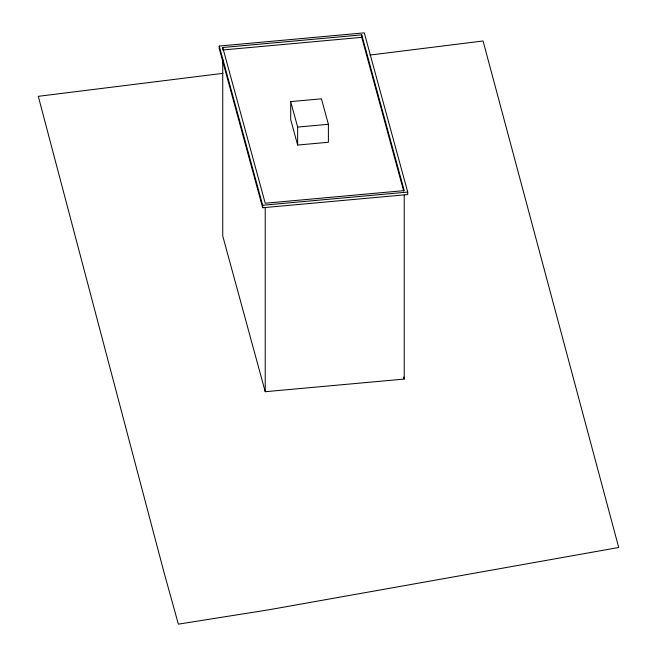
<?xml version="1.0" encoding="UTF-8"?>
<svg xmlns="http://www.w3.org/2000/svg" width="657" height="657" viewBox="0 0 657 657"><rect width="100%" height="100%" fill="white"/><g stroke="black" fill="none" stroke-linecap="round" stroke-linejoin="round"><path stroke-width="0.99" d="M222.945 73.354L38.287 96.324L164.069 572.608L178.375 624.15L269.354 609.704L618.713 547.495L483.067 40.989L369.883 55.073M219.249 46.039L364.29 32.85L407.718 192.074L407.718 194.554L262.677 207.743L219.249 48.519L219.249 46.039L262.677 205.263L262.677 207.743M222.739 47.501L361.744 34.87L404.227 190.612L265.223 203.243L222.739 47.501L222.739 49.16M222.739 49.981L361.744 37.35L403.685 191.121M290.698 101.605L321.445 98.813L328.393 124.288L328.393 142.265L297.646 145.057L290.698 119.582L290.698 101.605L297.646 127.08L297.646 145.057M297.646 127.08L328.393 124.288M262.677 205.263L407.718 192.074M222.739 59.179L222.739 235.962L265.223 391.703L404.227 379.073L404.227 195.129M403.685 377.102L404.227 379.073M361.744 34.87L361.744 37.35M265.223 207.768L265.223 391.703"/></g></svg>
